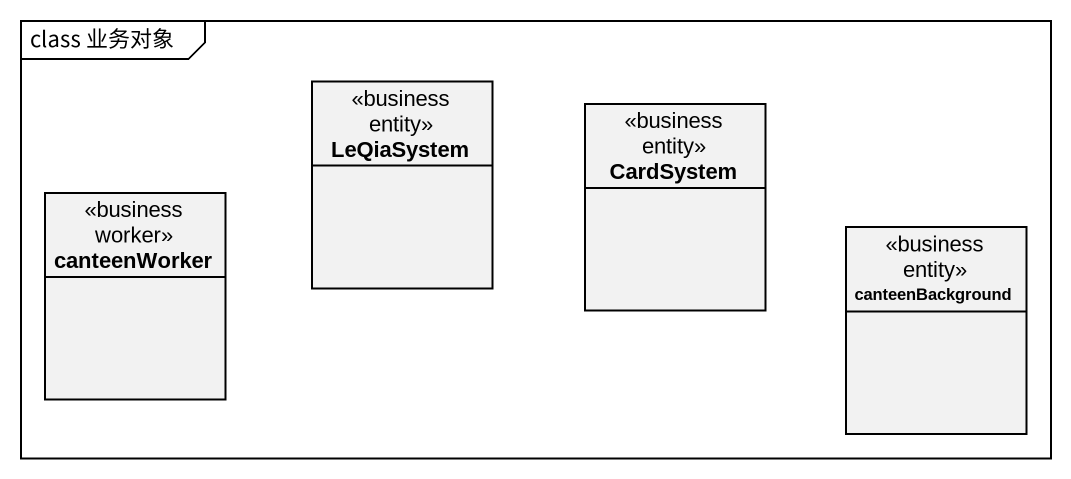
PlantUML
@startuml
mainframe class 业务对象
hide circle
hide empty members
class LeQiaSystem <<business entity>>
class CardSystem <<business entity>>
class canteenWorker <<business worker>>
class canteenBackground <<business entity>>
@enduml
